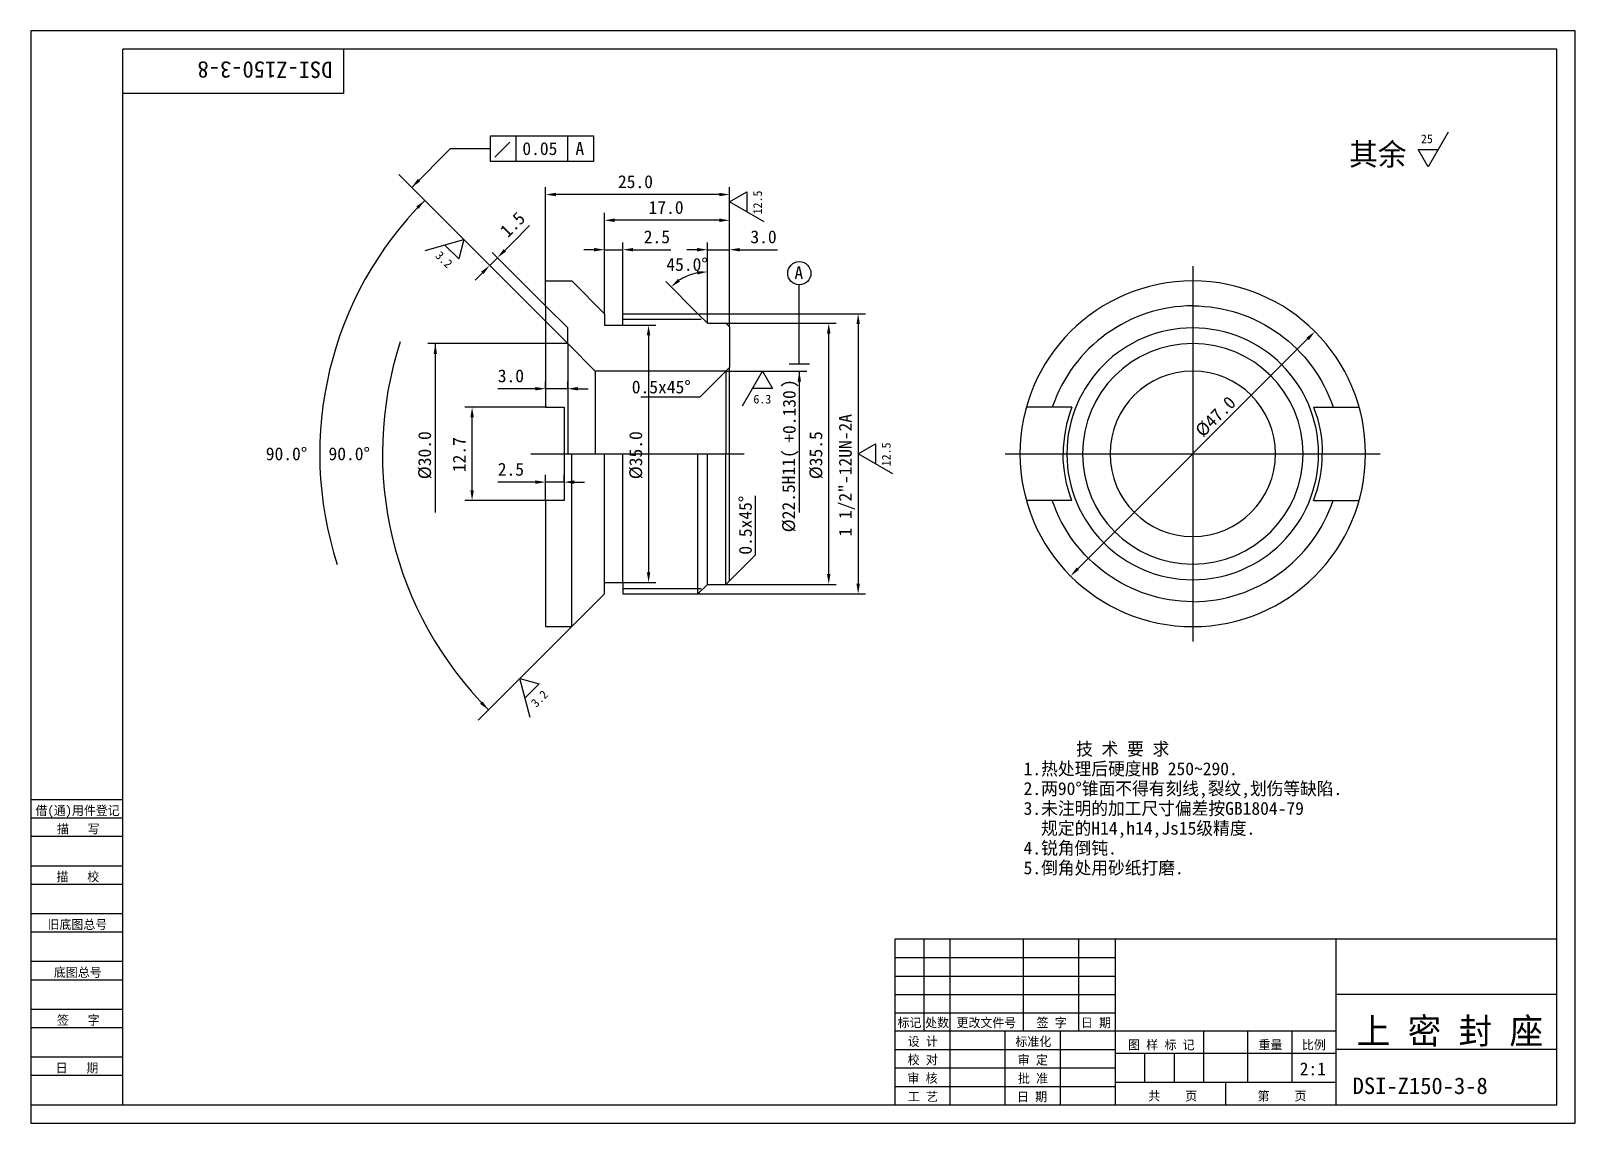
# Model space of a CAD drawing. Header units: metres. Extents: x 0 to 420, y 0 to 297.
import ezdxf

# ---------------------------------------------------------------- set-up
doc = ezdxf.new("R2010")
doc.units = ezdxf.units.M
for name, color, linetype in [('C', 6, 'Continuous'), ('D', 1, 'Continuous'), ('FL', 5, 'Continuous'), ('T', 7, 'Continuous'), ('TL', 4, 'Continuous')]:
    doc.layers.add(name, color=color, linetype=linetype)

# ---------------------------------------------------------------- blocks, each defined once
blk = doc.blocks.new('PIC7')
blk.add_lwpolyline([(3.68, 3.61), (-4.74, -4.69)])
blk = doc.blocks.new('TUKUN3')
at = {"layer": 'FL'}
for p, q in [((420, 297), (0, 297)), ((0, 297), (0, 0)), ((420, 0), (420, 297)), ((0, 78), (25, 78)), ((0, 70), (25, 70)), ((0, 65), (25, 65)), ((0, 57), (25, 57)), ((0, 52), (25, 52)), ((243, 25), (243, 50)), ((250, 5), (250, 50)), ((270, 25), (270, 50)), ((285, 25), (285, 50)), ((0, 44), (25, 44)), ((235, 45), (295, 45)), ((0, 39), (25, 39)), ((235, 40), (295, 40)), ((235, 35), (295, 35)), ((0, 31), (25, 31)), ((235, 30), (295, 30)), ((0, 26), (25, 26)), ((280, 5), (280, 25)), ((0, 18), (25, 18)), ((235, 20), (295, 20)), ((0, 13), (25, 13)), ((235, 15), (295, 15)), ((235, 10), (295, 10)), ((0, 0), (420, 0))]:
    blk.add_line(p, q, dxfattribs=at)
at = {"layer": 'TL'}
for p, q in [((415, 292), (25, 292)), ((25, 5), (25, 292)), ((85, 292), (85, 280)), ((415, 5), (415, 292)), ((85, 280), (25, 280)), ((0, 88), (25, 88)), ((0, 83), (25, 83)), ((415, 50), (235, 50)), ((235, 50), (235, 5)), ((295, 5), (295, 50)), ((355, 5), (355, 50)), ((415, 35), (355, 35)), ((355, 25), (235, 25)), ((265, 5), (265, 25)), ((319, 11), (319, 25)), ((331, 11), (331, 25)), ((343, 11), (343, 25)), ((295, 19), (355, 19)), ((303, 11), (303, 19)), ((311, 11), (311, 19)), ((415, 20), (355, 20)), ((355, 11), (295, 11)), ((325, 5), (325, 11)), ((0, 5), (415, 5))]:
    blk.add_line(p, q, dxfattribs=at)
at = {"layer": 'T'}
for s, p in [('借(通)用件登记', (1.26, 83.76)), ('描   写', (7.09, 78.76)), ('描   校', (6.98, 65.76)), ('旧底图总号', (4.52, 52.76)), ('底图总号', (6.25, 39.76)), ('签   字', (7.1, 26.76)), ('标记', (235.71, 26.07)), ('处数', (243.22, 26.07)), ('更改文件号', (251.75, 26.07)), ('签 字', (273.53, 26.07)), ('日 期', (285.57, 26.07)), ('设 计', (238.5, 20.99)), ('标准化', (267.77, 20.93)), ('图 样 标 记', (298.4, 20.04)), ('重量', (333.88, 20.04)), ('比例', (345.7, 20.04)), ('校 对', (238.48, 15.99)), ('审 定', (268.39, 15.93)), ('日   期', (6.72, 13.76)), ('审 核', (238.41, 10.99)), ('批 准', (268.46, 10.93)), ('工 艺', (238.52, 5.99)), ('日 期', (268.18, 5.93)), ('共    页', (303.91, 6.13)), ('第    页', (333.62, 6.13))]:
    blk.add_text(s, height=2.5, dxfattribs=at).set_placement(p)

msp = doc.modelspace()

# ---------------------------------------------------------------- linework, layer by layer
at = {"layer": 'C'}
for p, q in [((316, 233), (316, 131)), ((136, 182), (194, 182)), ((265, 182), (367, 182))]:
    msp.add_line(p, q, dxfattribs=at)
at = {"layer": 'D'}
for p, q in [((385.46, 269.46), (380, 260)), ((103.57, 254.43), (114.15, 265)), ((114.15, 265), (125, 265)), ((125, 261.5), (125, 268.5)), ((125, 268.5), (153, 268.5)), ((132, 261.5), (132, 268.5)), ((146, 261.5), (146, 268.5)), ((153, 268.5), (153, 261.5)), ((380, 260), (377.27, 264.73)), ((377.27, 264.73), (382.73, 264.73)), ((153, 261.5), (125, 261.5)), ((146, 212), (100.04, 257.96)), ((140, 229), (140, 254.5)), ((187.2, 252.5), (142.8, 252.5)), ((190, 216.5), (190, 254.5)), ((190, 250.5), (194.73, 253.23)), ((194.73, 253.23), (194.73, 247.77)), ((199.46, 245.04), (190, 250.5)), ((130.87, 239.29), (135.65, 244.07)), ((156, 220.1), (156, 247.5)), ((187.2, 245.5), (158.8, 245.5)), ((190, 216.5), (190, 247.5)), ((107.21, 237.27), (117.72, 240.28)), ((117.72, 240.28), (116.39, 234.98)), ((156, 220.1), (156, 239.5)), ((161, 220.1), (161, 239.5)), ((184, 217.5), (184, 239.5)), ((190, 216.5), (190, 239.5)), ((116.39, 234.98), (112.46, 238.78)), ((124.79, 233.21), (126.91, 235.33)), ((140, 222.24), (125.49, 236.75)), ((128.89, 237.31), (130.87, 239.29)), ((153.2, 237.5), (150.4, 237.5)), ((156, 237.5), (161, 237.5)), ((163.8, 237.5), (166.6, 237.5)), ((166.6, 237.5), (174.02, 237.5)), ((181.2, 237.5), (178.4, 237.5)), ((184, 217.5), (184, 237.5)), ((184, 237.5), (190, 237.5)), ((192.8, 237.5), (195.6, 237.5)), ((195.6, 237.5), (203.02, 237.5)), ((122.81, 231.23), (120.83, 229.25)), ((181.4, 220.1), (172.69, 228.81)), ((181.4, 220.1), (227, 220.1)), ((161, 217), (170, 217)), ((189, 217.5), (219, 217.5)), ((217, 149.3), (217, 214.7)), ((225, 217.3), (225, 146.7)), ((146, 212), (108, 212)), ((110, 212), (110, 166)), ((168, 214.2), (168, 149.8)), ((347.25, 213.25), (284.75, 150.75)), ((140, 199.7), (140, 201.7)), ((146, 199.7), (146, 201.7)), ((189, 204.5), (181.93, 197.43)), ((189, 204.5), (211, 204.5)), ((193.54, 195.04), (199, 204.5)), ((199, 204.5), (201.73, 199.77)), ((209, 204.5), (209, 166)), ((134.4, 199.7), (126.98, 199.7)), ((137.2, 199.7), (134.4, 199.7)), ((146, 199.7), (140, 199.7)), ((148.8, 199.7), (151.6, 199.7)), ((181.93, 197.43), (165.93, 197.43)), ((201.73, 199.77), (196.27, 199.77)), ((140, 194.7), (118, 194.7)), ((120, 172.1), (120, 191.9)), ((225, 182), (229.73, 184.73)), ((234.46, 176.54), (225, 182)), ((229.73, 184.73), (229.73, 179.27)), ((134.4, 174.3), (126.98, 174.3)), ((137.2, 174.3), (134.4, 174.3)), ((140, 169.3), (140, 176.3)), ((145, 174.3), (140, 174.3)), ((145, 174.3), (145, 176.3)), ((147.8, 174.3), (150.6, 174.3)), ((140, 169.3), (118, 169.3)), ((197.07, 154.57), (197.07, 170.57)), ((190, 147.5), (197.07, 154.57)), ((161, 147), (170, 147)), ((181.4, 143.9), (227, 143.9)), ((189, 146.5), (219, 146.5)), ((147.1, 135), (121.64, 109.54)), ((135.79, 110.3), (132.96, 120.86)), ((132.96, 120.86), (138.24, 119.44)), ((138.24, 119.44), (134.37, 115.58))]:
    msp.add_line(p, q, dxfattribs=at)
for points in [[(209, 206.5), (209, 227.95)], [(206.2, 206.5), (211.8, 206.5)]]:
    msp.add_lwpolyline(points, dxfattribs=at)
msp.add_circle((209, 231.1), 3.15, dxfattribs=at)
for centre, radius, start, end in [((176, 182), 97.43, 135, 198), ((184, 217.5), 14, 101.48, 123.52), ((194.1, 182), 98.47, 162, 225)]:
    msp.add_arc(centre, radius, start, end, dxfattribs=at)
for points in [[(105.22, 256.74), (105.88, 256.08), (103.57, 254.43)], [(142.8, 252.97), (142.8, 252.03), (140, 252.5)], [(187.2, 252.97), (187.2, 252.03), (190, 252.5)], [(105.46, 248.58), (104.8, 249.24), (107.11, 250.89)], [(158.8, 245.97), (158.8, 245.03), (156, 245.5)], [(187.2, 245.97), (187.2, 245.03), (190, 245.5)], [(128.56, 237.64), (129.22, 236.98), (126.91, 235.33)], [(153.2, 237.97), (153.2, 237.03), (156, 237.5)], [(163.8, 237.97), (163.8, 237.03), (161, 237.5)], [(181.2, 237.97), (181.2, 237.03), (184, 237.5)], [(192.8, 237.97), (192.8, 237.03), (190, 237.5)], [(122.48, 231.56), (123.14, 230.9), (124.79, 233.21)], [(181.17, 231.68), (181.26, 230.76), (184, 231.5)], [(176.56, 228.81), (175.97, 229.53), (174.1, 227.4)], [(224.53, 217.3), (225.47, 217.3), (225, 220.1)], [(167.53, 214.2), (168.47, 214.2), (168, 217)], [(216.53, 214.7), (217.47, 214.7), (217, 217.5)], [(347.58, 212.92), (346.92, 213.58), (349.23, 215.23)], [(110.46, 209.12), (110, 212), (109.54, 209.12)], [(209.46, 201.62), (209, 204.5), (208.54, 201.62)], [(137.2, 200.17), (137.2, 199.23), (140, 199.7)], [(148.8, 200.17), (148.8, 199.23), (146, 199.7)], [(119.53, 191.9), (120.47, 191.9), (120, 194.7)], [(137.2, 174.77), (137.2, 173.83), (140, 174.3)], [(147.8, 174.77), (147.8, 173.83), (145, 174.3)], [(119.53, 172.1), (120.47, 172.1), (120, 169.3)], [(167.53, 149.8), (168.47, 149.8), (168, 147)], [(216.53, 149.3), (217.47, 149.3), (217, 146.5)], [(285.08, 150.42), (284.42, 151.08), (282.77, 148.77)], [(224.53, 146.7), (225.47, 146.7), (225, 143.9)], [(122.82, 114.68), (122.16, 114.02), (124.47, 112.37)]]:
    msp.add_solid(points, dxfattribs=at)
at = {"layer": 'FL'}
for points in [[(161, 218.6), (182.27, 218.6)], [(161, 145.4), (182.27, 145.4)]]:
    msp.add_lwpolyline(points, dxfattribs=at)
at = {"layer": 'TL'}
for points in [[(140, 222.24), (140, 229), (147.1, 229), (156, 220.1), (156, 217), (161, 217), (161, 220.1), (181.4, 220.1), (184, 217.5), (189, 217.5), (190, 216.5), (190, 205.5), (189, 204.5), (153.5, 204.5), (146, 212), (146, 216.24), (140, 222.24)], [(140, 222.24), (140, 194.7), (145, 194.7), (145, 169.3), (140, 169.3), (140, 135), (147.1, 135), (156, 143.9), (156, 147), (161, 147), (161, 143.9), (181.4, 143.9), (184, 146.5), (189, 146.5), (190, 147.5), (190, 205.5)], [(146, 212), (146, 182)], [(153.5, 204.5), (153.5, 182)], [(189, 204.5), (189, 182)], [(283.13, 194.7), (270.75, 194.7)], [(348.87, 194.7), (361.25, 194.7)], [(147.1, 135), (147.1, 182)], [(156, 147), (156, 182)], [(161, 147), (161, 182)], [(181.4, 143.9), (181.4, 182)], [(184, 146.5), (184, 182)], [(189, 146.5), (189, 182)], [(283.13, 169.3), (270.75, 169.3)], [(348.87, 169.3), (361.25, 169.3)]]:
    msp.add_lwpolyline(points, dxfattribs=at)
for points in [[(269, 182, 1), (363, 182, 1)], [(281.76, 182, 1), (350.24, 182, 1)], [(286, 182, 1), (346, 182, 1)], [(293.5, 182, 1), (338.5, 182, 1)]]:
    msp.add_lwpolyline(points, format="xyb", close=True, dxfattribs=at)
for points in [[(316, 222.24, 0.32), (277.81, 194.7, 0.32)], [(316, 222.24, -0.32), (354.19, 194.7, -0.32)], [(283.13, 194.7, 0.09), (280.76, 182, 0.09)], [(348.87, 194.7, -0.09), (351.24, 182, -0.09)], [(283.13, 169.3, -0.09), (280.76, 182, -0.09)], [(348.87, 169.3, 0.09), (351.24, 182, 0.09)], [(316, 141.76, -0.32), (277.81, 169.3, -0.32)], [(316, 141.76, 0.32), (354.19, 169.3, 0.32)]]:
    msp.add_lwpolyline(points, format="xyb", dxfattribs=at)

# ---------------------------------------------------------------- block references
at = {"layer": 'D', "xscale": 0.49, "yscale": 0.49, "zscale": 0.49}
msp.add_blockref('PIC7', (128.5, 265), dxfattribs=at)
at = {"layer": 'T'}
msp.add_blockref('TUKUN3', (0, 0), dxfattribs=at)

# ---------------------------------------------------------------- texts
at = {"layer": 'D'}
for s, height, rotation, p in [('DSI-Z150-3-8', 4.5, 180, (82.04, 288.67)), ('12.5', 2.38, 90, (198.83, 247.1)), ('1.5', 3.5, 45, (129.69, 240.6)), ('3.2', 2.38, 316, (109.79, 235.66)), ('%%c22.5H11(       )', 3.5, 90, (207.83, 160.65)), ('+0.130', 3.5, 90, (208, 185)), ('%%C47.0', 3.5, 45, (318.78, 186.31)), ('1 1/2%%034-12UN-2A', 3.5, 90, (223.25, 159.49)), ('%%c30.0', 3.5, 90, (108.83, 175.08)), ('12.7', 3.5, 90, (118.25, 177)), ('%%C35.0', 3.5, 90, (166.25, 175.08)), ('%%C35.5', 3.5, 90, (215.25, 175.08)), ('12.5', 2.38, 90, (233.83, 178.6)), ('0.5x45%%d', 3.5, 90, (196.07, 154.57)), ('3.2', 2.38, 45, (137.44, 112.85))]:
    msp.add_text(s, height=height, rotation=rotation, dxfattribs=at).set_placement(p)
for s, height, p in [('25', 2.38, (378.07, 266.45)), ('0.05', 3.5, (133.67, 263.25)), ('A', 3.5, (148.1, 263.25)), ('其余', 6, (358.53, 260.44)), ('25.0', 3.5, (159.67, 254.25)), ('17.0', 3.5, (168, 247.25)), ('2.5', 3.5, (166.69, 239.25)), ('3.0', 3.5, (195.69, 239.25)), ('45.0%%d', 3.5, (172.83, 231.75)), ('A', 3.5, (207.67, 229.51)), ('3.0', 3.5, (126.98, 201.45)), ('0.5x45%%d', 3.5, (163.43, 198.43)), ('6.3', 2.38, (196.51, 195.67)), ('90.0%%d', 3.5, (63.89, 180.25)), ('90.0%%d', 3.5, (80.95, 180.25)), ('2.5', 3.5, (126.98, 176.05)), ('      技 术 要 求', 3.5, (270, 100)), ('1.热处理后硬度HB 250~290.', 3.5, (270, 94.61)), ('2.两90%%d锥面不得有刻线,裂纹,划伤等缺陷.', 3.5, (270, 89.22)), ('3.未注明的加工尺寸偏差按GB1804-79', 3.5, (270, 83.83)), ('  规定的H14,h14,Js15级精度.', 3.5, (270, 78.44)), ('4.锐角倒钝.', 3.5, (270, 73.05)), ('5.倒角处用砂纸打磨.', 3.5, (270, 67.66)), ('上 密 封 座', 7, (360.6, 21.56)), ('2:1', 3.5, (345.09, 13)), ('DSI-Z150-3-8', 4.5, (359.5, 7.9))]:
    msp.add_text(s, height=height, dxfattribs=at).set_placement(p)

doc.saveas('drawing.dxf')
